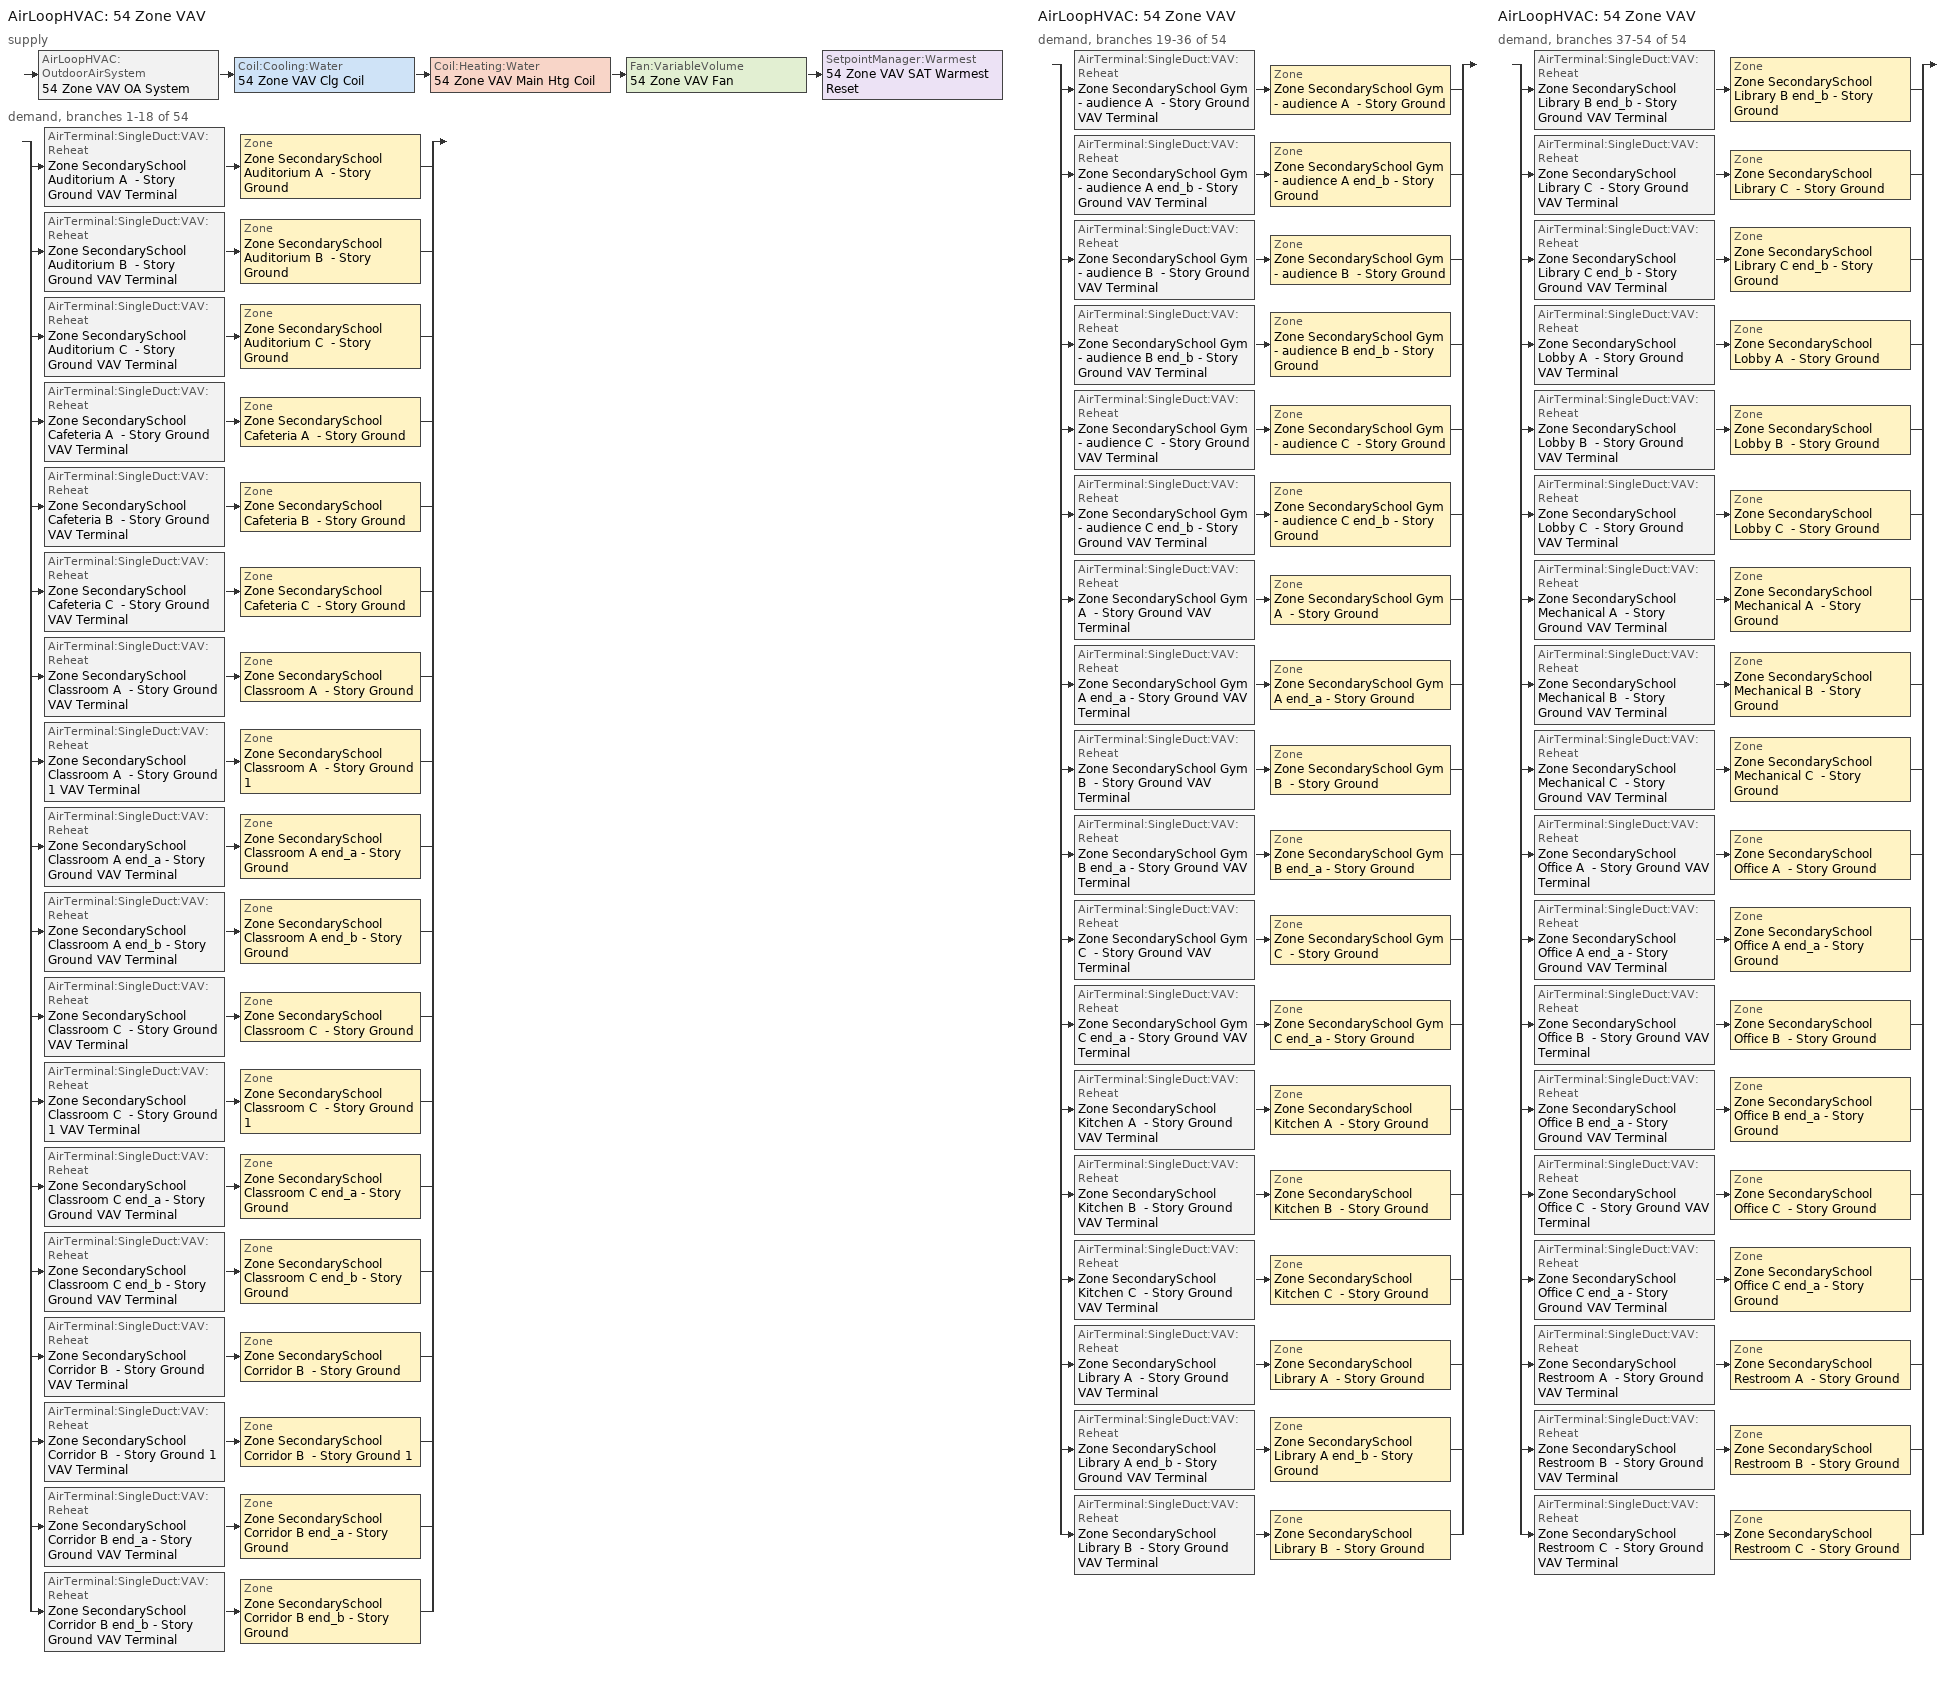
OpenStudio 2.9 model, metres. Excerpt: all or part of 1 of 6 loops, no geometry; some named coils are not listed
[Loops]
AirLoopHVAC '54 Zone VAV'
 supply: AirLoopHVAC:OutdoorAirSystem '54 Zone VAV OA System' > Coil:Cooling:Water '54 Zone VAV Clg Coil' > Coil:Heating:Water '54 Zone VAV Main Htg Coil' > Fan:VariableVolume '54 Zone VAV Fan' > SetpointManager:Warmest '54 Zone VAV SAT Warmest Reset'
 demand, branches 1-18 of 54: split
  | AirTerminal:SingleDuct:VAV:Reheat 'Zone SecondarySchool Auditorium A  - Story Ground VAV Terminal' > Zone 'Zone SecondarySchool Auditorium A  - Story Ground'
  | AirTerminal:SingleDuct:VAV:Reheat 'Zone SecondarySchool Auditorium B  - Story Ground VAV Terminal' > Zone 'Zone SecondarySchool Auditorium B  - Story Ground'
  | AirTerminal:SingleDuct:VAV:Reheat 'Zone SecondarySchool Auditorium C  - Story Ground VAV Terminal' > Zone 'Zone SecondarySchool Auditorium C  - Story Ground'
  | AirTerminal:SingleDuct:VAV:Reheat 'Zone SecondarySchool Cafeteria A  - Story Ground VAV Terminal' > Zone 'Zone SecondarySchool Cafeteria A  - Story Ground'
  | AirTerminal:SingleDuct:VAV:Reheat 'Zone SecondarySchool Cafeteria B  - Story Ground VAV Terminal' > Zone 'Zone SecondarySchool Cafeteria B  - Story Ground'
  | AirTerminal:SingleDuct:VAV:Reheat 'Zone SecondarySchool Cafeteria C  - Story Ground VAV Terminal' > Zone 'Zone SecondarySchool Cafeteria C  - Story Ground'
  | AirTerminal:SingleDuct:VAV:Reheat 'Zone SecondarySchool Classroom A  - Story Ground VAV Terminal' > Zone 'Zone SecondarySchool Classroom A  - Story Ground'
  | AirTerminal:SingleDuct:VAV:Reheat 'Zone SecondarySchool Classroom A  - Story Ground 1 VAV Terminal' > Zone 'Zone SecondarySchool Classroom A  - Story Ground 1'
  | AirTerminal:SingleDuct:VAV:Reheat 'Zone SecondarySchool Classroom A end_a - Story Ground VAV Terminal' > Zone 'Zone SecondarySchool Classroom A end_a - Story Ground'
  | AirTerminal:SingleDuct:VAV:Reheat 'Zone SecondarySchool Classroom A end_b - Story Ground VAV Terminal' > Zone 'Zone SecondarySchool Classroom A end_b - Story Ground'
  | AirTerminal:SingleDuct:VAV:Reheat 'Zone SecondarySchool Classroom C  - Story Ground VAV Terminal' > Zone 'Zone SecondarySchool Classroom C  - Story Ground'
  | AirTerminal:SingleDuct:VAV:Reheat 'Zone SecondarySchool Classroom C  - Story Ground 1 VAV Terminal' > Zone 'Zone SecondarySchool Classroom C  - Story Ground 1'
  | AirTerminal:SingleDuct:VAV:Reheat 'Zone SecondarySchool Classroom C end_a - Story Ground VAV Terminal' > Zone 'Zone SecondarySchool Classroom C end_a - Story Ground'
  | AirTerminal:SingleDuct:VAV:Reheat 'Zone SecondarySchool Classroom C end_b - Story Ground VAV Terminal' > Zone 'Zone SecondarySchool Classroom C end_b - Story Ground'
  | AirTerminal:SingleDuct:VAV:Reheat 'Zone SecondarySchool Corridor B  - Story Ground VAV Terminal' > Zone 'Zone SecondarySchool Corridor B  - Story Ground'
  | AirTerminal:SingleDuct:VAV:Reheat 'Zone SecondarySchool Corridor B  - Story Ground 1 VAV Terminal' > Zone 'Zone SecondarySchool Corridor B  - Story Ground 1'
  | AirTerminal:SingleDuct:VAV:Reheat 'Zone SecondarySchool Corridor B end_a - Story Ground VAV Terminal' > Zone 'Zone SecondarySchool Corridor B end_a - Story Ground'
  | AirTerminal:SingleDuct:VAV:Reheat 'Zone SecondarySchool Corridor B end_b - Story Ground VAV Terminal' > Zone 'Zone SecondarySchool Corridor B end_b - Story Ground'
AirLoopHVAC '54 Zone VAV'
 demand, branches 19-36 of 54: split
  | AirTerminal:SingleDuct:VAV:Reheat 'Zone SecondarySchool Gym - audience A  - Story Ground VAV Terminal' > Zone 'Zone SecondarySchool Gym - audience A  - Story Ground'
  | AirTerminal:SingleDuct:VAV:Reheat 'Zone SecondarySchool Gym - audience A end_b - Story Ground VAV Terminal' > Zone 'Zone SecondarySchool Gym - audience A end_b - Story Ground'
  | AirTerminal:SingleDuct:VAV:Reheat 'Zone SecondarySchool Gym - audience B  - Story Ground VAV Terminal' > Zone 'Zone SecondarySchool Gym - audience B  - Story Ground'
  | AirTerminal:SingleDuct:VAV:Reheat 'Zone SecondarySchool Gym - audience B end_b - Story Ground VAV Terminal' > Zone 'Zone SecondarySchool Gym - audience B end_b - Story Ground'
  | AirTerminal:SingleDuct:VAV:Reheat 'Zone SecondarySchool Gym - audience C  - Story Ground VAV Terminal' > Zone 'Zone SecondarySchool Gym - audience C  - Story Ground'
  | AirTerminal:SingleDuct:VAV:Reheat 'Zone SecondarySchool Gym - audience C end_b - Story Ground VAV Terminal' > Zone 'Zone SecondarySchool Gym - audience C end_b - Story Ground'
  | AirTerminal:SingleDuct:VAV:Reheat 'Zone SecondarySchool Gym A  - Story Ground VAV Terminal' > Zone 'Zone SecondarySchool Gym A  - Story Ground'
  | AirTerminal:SingleDuct:VAV:Reheat 'Zone SecondarySchool Gym A end_a - Story Ground VAV Terminal' > Zone 'Zone SecondarySchool Gym A end_a - Story Ground'
  | AirTerminal:SingleDuct:VAV:Reheat 'Zone SecondarySchool Gym B  - Story Ground VAV Terminal' > Zone 'Zone SecondarySchool Gym B  - Story Ground'
  | AirTerminal:SingleDuct:VAV:Reheat 'Zone SecondarySchool Gym B end_a - Story Ground VAV Terminal' > Zone 'Zone SecondarySchool Gym B end_a - Story Ground'
  | AirTerminal:SingleDuct:VAV:Reheat 'Zone SecondarySchool Gym C  - Story Ground VAV Terminal' > Zone 'Zone SecondarySchool Gym C  - Story Ground'
  | AirTerminal:SingleDuct:VAV:Reheat 'Zone SecondarySchool Gym C end_a - Story Ground VAV Terminal' > Zone 'Zone SecondarySchool Gym C end_a - Story Ground'
  | AirTerminal:SingleDuct:VAV:Reheat 'Zone SecondarySchool Kitchen A  - Story Ground VAV Terminal' > Zone 'Zone SecondarySchool Kitchen A  - Story Ground'
  | AirTerminal:SingleDuct:VAV:Reheat 'Zone SecondarySchool Kitchen B  - Story Ground VAV Terminal' > Zone 'Zone SecondarySchool Kitchen B  - Story Ground'
  | AirTerminal:SingleDuct:VAV:Reheat 'Zone SecondarySchool Kitchen C  - Story Ground VAV Terminal' > Zone 'Zone SecondarySchool Kitchen C  - Story Ground'
  | AirTerminal:SingleDuct:VAV:Reheat 'Zone SecondarySchool Library A  - Story Ground VAV Terminal' > Zone 'Zone SecondarySchool Library A  - Story Ground'
  | AirTerminal:SingleDuct:VAV:Reheat 'Zone SecondarySchool Library A end_b - Story Ground VAV Terminal' > Zone 'Zone SecondarySchool Library A end_b - Story Ground'
  | AirTerminal:SingleDuct:VAV:Reheat 'Zone SecondarySchool Library B  - Story Ground VAV Terminal' > Zone 'Zone SecondarySchool Library B  - Story Ground'
AirLoopHVAC '54 Zone VAV'
 demand, branches 37-54 of 54: split
  | AirTerminal:SingleDuct:VAV:Reheat 'Zone SecondarySchool Library B end_b - Story Ground VAV Terminal' > Zone 'Zone SecondarySchool Library B end_b - Story Ground'
  | AirTerminal:SingleDuct:VAV:Reheat 'Zone SecondarySchool Library C  - Story Ground VAV Terminal' > Zone 'Zone SecondarySchool Library C  - Story Ground'
  | AirTerminal:SingleDuct:VAV:Reheat 'Zone SecondarySchool Library C end_b - Story Ground VAV Terminal' > Zone 'Zone SecondarySchool Library C end_b - Story Ground'
  | AirTerminal:SingleDuct:VAV:Reheat 'Zone SecondarySchool Lobby A  - Story Ground VAV Terminal' > Zone 'Zone SecondarySchool Lobby A  - Story Ground'
  | AirTerminal:SingleDuct:VAV:Reheat 'Zone SecondarySchool Lobby B  - Story Ground VAV Terminal' > Zone 'Zone SecondarySchool Lobby B  - Story Ground'
  | AirTerminal:SingleDuct:VAV:Reheat 'Zone SecondarySchool Lobby C  - Story Ground VAV Terminal' > Zone 'Zone SecondarySchool Lobby C  - Story Ground'
  | AirTerminal:SingleDuct:VAV:Reheat 'Zone SecondarySchool Mechanical A  - Story Ground VAV Terminal' > Zone 'Zone SecondarySchool Mechanical A  - Story Ground'
  | AirTerminal:SingleDuct:VAV:Reheat 'Zone SecondarySchool Mechanical B  - Story Ground VAV Terminal' > Zone 'Zone SecondarySchool Mechanical B  - Story Ground'
  | AirTerminal:SingleDuct:VAV:Reheat 'Zone SecondarySchool Mechanical C  - Story Ground VAV Terminal' > Zone 'Zone SecondarySchool Mechanical C  - Story Ground'
  | AirTerminal:SingleDuct:VAV:Reheat 'Zone SecondarySchool Office A  - Story Ground VAV Terminal' > Zone 'Zone SecondarySchool Office A  - Story Ground'
  | AirTerminal:SingleDuct:VAV:Reheat 'Zone SecondarySchool Office A end_a - Story Ground VAV Terminal' > Zone 'Zone SecondarySchool Office A end_a - Story Ground'
  | AirTerminal:SingleDuct:VAV:Reheat 'Zone SecondarySchool Office B  - Story Ground VAV Terminal' > Zone 'Zone SecondarySchool Office B  - Story Ground'
  | AirTerminal:SingleDuct:VAV:Reheat 'Zone SecondarySchool Office B end_a - Story Ground VAV Terminal' > Zone 'Zone SecondarySchool Office B end_a - Story Ground'
  | AirTerminal:SingleDuct:VAV:Reheat 'Zone SecondarySchool Office C  - Story Ground VAV Terminal' > Zone 'Zone SecondarySchool Office C  - Story Ground'
  | AirTerminal:SingleDuct:VAV:Reheat 'Zone SecondarySchool Office C end_a - Story Ground VAV Terminal' > Zone 'Zone SecondarySchool Office C end_a - Story Ground'
  | AirTerminal:SingleDuct:VAV:Reheat 'Zone SecondarySchool Restroom A  - Story Ground VAV Terminal' > Zone 'Zone SecondarySchool Restroom A  - Story Ground'
  | AirTerminal:SingleDuct:VAV:Reheat 'Zone SecondarySchool Restroom B  - Story Ground VAV Terminal' > Zone 'Zone SecondarySchool Restroom B  - Story Ground'
  | AirTerminal:SingleDuct:VAV:Reheat 'Zone SecondarySchool Restroom C  - Story Ground VAV Terminal' > Zone 'Zone SecondarySchool Restroom C  - Story Ground'
[SizingPeriod:DesignDay] Barometric Pressure {Pa}=101085; Sky Clearness=0; Rain Indicator=0; Snow Indicator=0; Day of Month=21; Daylight Saving Time Indicator=0; Humidity Indicating Type=Wetbulb; Dry-Bulb Temperature Range Modifier Type=DefaultMultipliers
Name | Maximum Dry-Bulb Temperature {C} | Daily Dry-Bulb Temperature Range {deltaC} | Humidity Indicating Conditions at Maximum Dry-Bulb | Wind Speed {m/s} | Wind Direction {deg} | Month | Day Type | Solar Model Indicator | ASHRAE Taub | ASHRAE Taud
Washington National Ann Htg 99% Condns DB 1 | -6.3 | 0 | -6.3 | 5.4 | 330 | 1 | WinterDesignDay | ASHRAEClearSky
Washington National Ann Htg 99.6% Condns DB 1 | -8.2 | 0 | -8.2 | 5.4 | 330 | 1 | WinterDesignDay | ASHRAEClearSky
Washington National Ann Htg Wind 99% Condns WS=>MCDB 1 | 1.3 | 0 | 1.3 | 11 | 330 | 1 | WinterDesignDay | ASHRAEClearSky
Washington National April .4% Condns DB=>MCWB 1 | 30 | 10.1 | 19 | 4.6 | 170 | 4 | SummerDesignDay | ASHRAETau | 0.392 | 2.289
Washington National April .4% Condns WB=>MCDB 1 | 26.7 | 10.1 | 20.8 | 4.6 | 170 | 4 | SummerDesignDay | ASHRAETau | 0.392 | 2.289
Washington National August .4% Condns DB=>MCWB 1 | 36 | 8.7 | 24.7 | 4.6 | 170 | 8 | SummerDesignDay | ASHRAETau | 0.442 | 2.192
Washington National August .4% Condns WB=>MCDB 1 | 32.5 | 8.7 | 26.7 | 4.6 | 170 | 8 | SummerDesignDay | ASHRAETau | 0.442 | 2.192
Washington National December .4% Condns DB=>MCWB 1 | 19.7 | 7.4 | 14.9 | 4.6 | 170 | 12 | SummerDesignDay | ASHRAETau | 0.31 | 2.626
Washington National December .4% Condns WB=>MCDB 1 | 18.3 | 7.4 | 16.6 | 4.6 | 170 | 12 | SummerDesignDay | ASHRAETau | 0.31 | 2.626
Washington National February .4% Condns DB=>MCWB 1 | 20.3 | 8.3 | 13.9 | 4.6 | 170 | 2 | SummerDesignDay | ASHRAETau | 0.337 | 2.454
Washington National February .4% Condns WB=>MCDB 1 | 18.5 | 8.3 | 15.6 | 4.6 | 170 | 2 | SummerDesignDay | ASHRAETau | 0.337 | 2.454
Washington National January .4% Condns DB=>MCWB 1 | 18.8 | 7.6 | 14.1 | 4.6 | 170 | 1 | SummerDesignDay | ASHRAETau | 0.324 | 2.511
Washington National January .4% Condns WB=>MCDB 1 | 17.6 | 7.6 | 15.7 | 4.6 | 170 | 1 | SummerDesignDay | ASHRAETau | 0.324 | 2.511
Washington National July .4% Condns DB=>MCWB 1 | 37 | 9 | 24.7 | 4.6 | 170 | 7 | SummerDesignDay | ASHRAETau | 0.456 | 2.13
Washington National July .4% Condns WB=>MCDB 1 | 32.9 | 9 | 26.9 | 4.6 | 170 | 7 | SummerDesignDay | ASHRAETau | 0.456 | 2.13
Washington National June .4% Condns DB=>MCWB 1 | 35.5 | 9.4 | 24.5 | 4.6 | 170 | 6 | SummerDesignDay | ASHRAETau | 0.463 | 2.071
Washington National June .4% Condns WB=>MCDB 1 | 32 | 9.4 | 26.1 | 4.6 | 170 | 6 | SummerDesignDay | ASHRAETau | 0.463 | 2.071
Washington National March .4% Condns DB=>MCWB 1 | 26.7 | 9.6 | 17.4 | 4.6 | 170 | 3 | SummerDesignDay | ASHRAETau | 0.368 | 2.382
Washington National March .4% Condns WB=>MCDB 1 | 24.5 | 9.6 | 18.1 | 4.6 | 170 | 3 | SummerDesignDay | ASHRAETau | 0.368 | 2.382
Washington National May .4% Condns DB=>MCWB 1 | 32.8 | 9.8 | 22.9 | 4.6 | 170 | 5 | SummerDesignDay | ASHRAETau | 0.411 | 2.203
Washington National May .4% Condns WB=>MCDB 1 | 30.5 | 9.8 | 24.5 | 4.6 | 170 | 5 | SummerDesignDay | ASHRAETau | 0.411 | 2.203
Washington National November .4% Condns DB=>MCWB 1 | 23.5 | 8.5 | 16.8 | 4.6 | 170 | 11 | SummerDesignDay | ASHRAETau | 0.333 | 2.554
Washington National November .4% Condns WB=>MCDB 1 | 21 | 8.5 | 19.1 | 4.6 | 170 | 11 | SummerDesignDay | ASHRAETau | 0.333 | 2.554
Washington National October .4% Condns DB=>MCWB 1 | 29.1 | 9.2 | 21.4 | 4.6 | 170 | 10 | SummerDesignDay | ASHRAETau | 0.354 | 2.474
Washington National October .4% Condns WB=>MCDB 1 | 26.2 | 9.2 | 22.9 | 4.6 | 170 | 10 | SummerDesignDay | ASHRAETau | 0.354 | 2.474
Washington National September .4% Condns DB=>MCWB 1 | 33.6 | 8.7 | 22.6 | 4.6 | 170 | 9 | SummerDesignDay | ASHRAETau | 0.406 | 2.322
Washington National September .4% Condns WB=>MCDB 1 | 29.3 | 8.7 | 25.3 | 4.6 | 170 | 9 | SummerDesignDay | ASHRAETau | 0.406 | 2.322
[Sizing:Zone] Zone Cooling Design Supply Air Temperature Input Method=SupplyAirTemperature; Zone Cooling Design Supply Air Temperature {C}=12.7778; Zone Cooling Design Supply Air Temperature Difference {deltaC}=11.11; Zone Heating Design Supply Air Temperature Input Method=SupplyAirTemperature; Zone Heating Design Supply Air Temperature {C}=40; Zone Heating Design Supply Air Temperature Difference {deltaC}=11.11; Zone Cooling Design Supply Air Humidity Ratio {kg-H2O/kg-air}=0.0085; Zone Heating Design Supply Air Humidity Ratio {kg-H2O/kg-air}=0.008; Cooling Design Air Flow Method=DesignDayWithLimit; Heating Design Air Flow Method=DesignDay; Account for Dedicated Outdoor Air System=No; Dedicated Outdoor Air System Control Strategy=NeutralSupplyAir; Dedicated Outdoor Air Low Setpoint Temperature for Design {C}=autosize; Dedicated Outdoor Air High Setpoint Temperature for Design {C}=autosize
Zone SecondarySchool Classroom A end_a - Story Ground; Zone SecondarySchool Corridor B end_a - Story Ground; Zone SecondarySchool Classroom C end_a - Story Ground; Zone SecondarySchool Classroom A  - Story Ground; Zone SecondarySchool Corridor B  - Story Ground; Zone SecondarySchool Classroom C  - Story Ground; Zone SecondarySchool Classroom A end_b - Story Ground; Zone SecondarySchool Corridor B end_b - Story Ground; Zone SecondarySchool Classroom C end_b - Story Ground; Zone SecondarySchool Office A end_a - Story Ground; Zone SecondarySchool Office B end_a - Story Ground; Zone SecondarySchool Office C end_a - Story Ground; Zone SecondarySchool Office A  - Story Ground; Zone SecondarySchool Office B  - Story Ground; Zone SecondarySchool Office C  - Story Ground; Zone SecondarySchool Classroom A  - Story Ground 1; Zone SecondarySchool Corridor B  - Story Ground 1; Zone SecondarySchool Classroom C  - Story Ground 1; Zone SecondarySchool Kitchen A  - Story Ground; Zone SecondarySchool Kitchen B  - Story Ground; Zone SecondarySchool Kitchen C  - Story Ground; Zone SecondarySchool Lobby A  - Story Ground; Zone SecondarySchool Lobby B  - Story Ground; Zone SecondarySchool Lobby C  - Story Ground; Zone SecondarySchool Restroom A  - Story Ground; Zone SecondarySchool Restroom B  - Story Ground; Zone SecondarySchool Restroom C  - Story Ground; Zone SecondarySchool Cafeteria A  - Story Ground; Zone SecondarySchool Cafeteria B  - Story Ground; Zone SecondarySchool Cafeteria C  - Story Ground; Zone SecondarySchool Mechanical A  - Story Ground; Zone SecondarySchool Mechanical B  - Story Ground; Zone SecondarySchool Mechanical C  - Story Ground; Zone SecondarySchool Library A  - Story Ground; Zone SecondarySchool Library B  - Story Ground; Zone SecondarySchool Library C  - Story Ground; Zone SecondarySchool Library A end_b - Story Ground; Zone SecondarySchool Library B end_b - Story Ground; Zone SecondarySchool Library C end_b - Story Ground; Zone SecondarySchool Gym A end_a - Story Ground; Zone SecondarySchool Gym B end_a - Story Ground; Zone SecondarySchool Gym C end_a - Story Ground; Zone SecondarySchool Gym A  - Story Ground; Zone SecondarySchool Gym B  - Story Ground; Zone SecondarySchool Gym C  - Story Ground; Zone SecondarySchool Auditorium A  - Story Ground; Zone SecondarySchool Auditorium B  - Story Ground; Zone SecondarySchool Auditorium C  - Story Ground; Zone SecondarySchool Gym - audience A  - Story Ground; Zone SecondarySchool Gym - audience B  - Story Ground; Zone SecondarySchool Gym - audience C  - Story Ground; Zone SecondarySchool Gym - audience A end_b - Story Ground; Zone SecondarySchool Gym - audience B end_b - Story Ground; Zone SecondarySchool Gym - audience C end_b - Story Ground
[Zone equipment]
Zone SecondarySchool Classroom A end_a - Story Ground: Zone SecondarySchool Classroom A end_a - Story Ground VAV Terminal
Zone SecondarySchool Corridor B end_a - Story Ground: Zone SecondarySchool Corridor B end_a - Story Ground VAV Terminal
Zone SecondarySchool Classroom C end_a - Story Ground: Zone SecondarySchool Classroom C end_a - Story Ground VAV Terminal
Zone SecondarySchool Classroom A  - Story Ground: Zone SecondarySchool Classroom A  - Story Ground VAV Terminal
Zone SecondarySchool Corridor B  - Story Ground: Zone SecondarySchool Corridor B  - Story Ground VAV Terminal
Zone SecondarySchool Classroom C  - Story Ground: Zone SecondarySchool Classroom C  - Story Ground VAV Terminal
Zone SecondarySchool Classroom A end_b - Story Ground: Zone SecondarySchool Classroom A end_b - Story Ground VAV Terminal
Zone SecondarySchool Corridor B end_b - Story Ground: Zone SecondarySchool Corridor B end_b - Story Ground VAV Terminal
Zone SecondarySchool Classroom C end_b - Story Ground: Zone SecondarySchool Classroom C end_b - Story Ground VAV Terminal
Zone SecondarySchool Office A end_a - Story Ground: Zone SecondarySchool Office A end_a - Story Ground VAV Terminal
Zone SecondarySchool Office B end_a - Story Ground: Zone SecondarySchool Office B end_a - Story Ground VAV Terminal
Zone SecondarySchool Office C end_a - Story Ground: Zone SecondarySchool Office C end_a - Story Ground VAV Terminal
Zone SecondarySchool Office A  - Story Ground: Zone SecondarySchool Office A  - Story Ground VAV Terminal
Zone SecondarySchool Office B  - Story Ground: Zone SecondarySchool Office B  - Story Ground VAV Terminal
Zone SecondarySchool Office C  - Story Ground: Zone SecondarySchool Office C  - Story Ground VAV Terminal
Zone SecondarySchool Classroom A  - Story Ground 1: Zone SecondarySchool Classroom A  - Story Ground 1 VAV Terminal
Zone SecondarySchool Corridor B  - Story Ground 1: Zone SecondarySchool Corridor B  - Story Ground 1 VAV Terminal
Zone SecondarySchool Classroom C  - Story Ground 1: Zone SecondarySchool Classroom C  - Story Ground 1 VAV Terminal
Zone SecondarySchool Kitchen A  - Story Ground: Zone SecondarySchool Kitchen A  - Story Ground Exhaust Fan, Zone SecondarySchool Kitchen A  - Story Ground VAV Terminal
Zone SecondarySchool Kitchen B  - Story Ground: Zone SecondarySchool Kitchen B  - Story Ground Exhaust Fan, Zone SecondarySchool Kitchen B  - Story Ground VAV Terminal
Zone SecondarySchool Kitchen C  - Story Ground: Zone SecondarySchool Kitchen C  - Story Ground Exhaust Fan, Zone SecondarySchool Kitchen C  - Story Ground VAV Terminal
Zone SecondarySchool Lobby A  - Story Ground: Zone SecondarySchool Lobby A  - Story Ground VAV Terminal
Zone SecondarySchool Lobby B  - Story Ground: Zone SecondarySchool Lobby B  - Story Ground VAV Terminal
Zone SecondarySchool Lobby C  - Story Ground: Zone SecondarySchool Lobby C  - Story Ground VAV Terminal
Zone SecondarySchool Restroom A  - Story Ground: Zone SecondarySchool Restroom A  - Story Ground Exhaust Fan, Zone SecondarySchool Restroom A  - Story Ground VAV Terminal
Zone SecondarySchool Restroom B  - Story Ground: Zone SecondarySchool Restroom B  - Story Ground Exhaust Fan, Zone SecondarySchool Restroom B  - Story Ground VAV Terminal
Zone SecondarySchool Restroom C  - Story Ground: Zone SecondarySchool Restroom C  - Story Ground Exhaust Fan, Zone SecondarySchool Restroom C  - Story Ground VAV Terminal
Zone SecondarySchool Cafeteria A  - Story Ground: Zone SecondarySchool Cafeteria A  - Story Ground VAV Terminal
Zone SecondarySchool Cafeteria B  - Story Ground: Zone SecondarySchool Cafeteria B  - Story Ground VAV Terminal
Zone SecondarySchool Cafeteria C  - Story Ground: Zone SecondarySchool Cafeteria C  - Story Ground VAV Terminal
Zone SecondarySchool Mechanical A  - Story Ground: Zone SecondarySchool Mechanical A  - Story Ground VAV Terminal
Zone SecondarySchool Mechanical B  - Story Ground: Zone SecondarySchool Mechanical B  - Story Ground VAV Terminal
Zone SecondarySchool Mechanical C  - Story Ground: Zone SecondarySchool Mechanical C  - Story Ground VAV Terminal
Zone SecondarySchool Library A  - Story Ground: Zone SecondarySchool Library A  - Story Ground VAV Terminal
Zone SecondarySchool Library B  - Story Ground: Zone SecondarySchool Library B  - Story Ground VAV Terminal
Zone SecondarySchool Library C  - Story Ground: Zone SecondarySchool Library C  - Story Ground VAV Terminal
Zone SecondarySchool Library A end_b - Story Ground: Zone SecondarySchool Library A end_b - Story Ground VAV Terminal
Zone SecondarySchool Library B end_b - Story Ground: Zone SecondarySchool Library B end_b - Story Ground VAV Terminal
Zone SecondarySchool Library C end_b - Story Ground: Zone SecondarySchool Library C end_b - Story Ground VAV Terminal
Zone SecondarySchool Gym A end_a - Story Ground: Zone SecondarySchool Gym A end_a - Story Ground VAV Terminal
Zone SecondarySchool Gym B end_a - Story Ground: Zone SecondarySchool Gym B end_a - Story Ground VAV Terminal
Zone SecondarySchool Gym C end_a - Story Ground: Zone SecondarySchool Gym C end_a - Story Ground VAV Terminal
Zone SecondarySchool Gym A  - Story Ground: Zone SecondarySchool Gym A  - Story Ground VAV Terminal
Zone SecondarySchool Gym B  - Story Ground: Zone SecondarySchool Gym B  - Story Ground VAV Terminal
Zone SecondarySchool Gym C  - Story Ground: Zone SecondarySchool Gym C  - Story Ground VAV Terminal
Zone SecondarySchool Auditorium A  - Story Ground: Zone SecondarySchool Auditorium A  - Story Ground VAV Terminal
Zone SecondarySchool Auditorium B  - Story Ground: Zone SecondarySchool Auditorium B  - Story Ground VAV Terminal
Zone SecondarySchool Auditorium C  - Story Ground: Zone SecondarySchool Auditorium C  - Story Ground VAV Terminal
Zone SecondarySchool Gym - audience A  - Story Ground: Zone SecondarySchool Gym - audience A  - Story Ground VAV Terminal
Zone SecondarySchool Gym - audience B  - Story Ground: Zone SecondarySchool Gym - audience B  - Story Ground VAV Terminal
Zone SecondarySchool Gym - audience C  - Story Ground: Zone SecondarySchool Gym - audience C  - Story Ground VAV Terminal
Zone SecondarySchool Gym - audience A end_b - Story Ground: Zone SecondarySchool Gym - audience A end_b - Story Ground VAV Terminal
Zone SecondarySchool Gym - audience B end_b - Story Ground: Zone SecondarySchool Gym - audience B end_b - Story Ground VAV Terminal
Zone SecondarySchool Gym - audience C end_b - Story Ground: Zone SecondarySchool Gym - audience C end_b - Story Ground VAV Terminal
[Fan:ZoneExhaust] Fan Total Efficiency=0.0273754; Pressure Rise {Pa}=124.544; System Availability Manager Coupling Mode=Decoupled
Name | Availability Schedule | Maximum Flow Rate {m3/s} | Flow Fraction Schedule
Zone SecondarySchool Kitchen A  - Story Ground Exhaust Fan; Zone SecondarySchool Kitchen C  - Story Ground Exhaust Fan | SecondarySchool Kitchen Exhaust | 0.0302412 | SecondarySchool Kitchen Exhaust
Zone SecondarySchool Kitchen B  - Story Ground Exhaust Fan | SecondarySchool Kitchen Exhaust | 0.0757923 | SecondarySchool Kitchen Exhaust
Zone SecondarySchool Restroom A  - Story Ground Exhaust Fan; Zone SecondarySchool Restroom C  - Story Ground Exhaust Fan | Always On Discrete | 0.0236353 | Always On Discrete
Zone SecondarySchool Restroom B  - Story Ground Exhaust Fan | Always On Discrete | 0.0592362 | Always On Discrete
[AirLoopHVAC]
54 Zone VAV: Availability Schedule=54 Zone VAV Occ Sch; Design Supply Air Flow Rate {m3/s}=AutoSize
[Sizing:System]
54 Zone VAV: Type of Load to Size On=Sensible; Design Outdoor Air Flow Rate {m3/s}=Autosize; Central Heating Maximum System Air Flow Ratio=0.3; Preheat Design Temperature {C}=7.22222; Preheat Design Humidity Ratio {kg-H2O/kg-Air}=0.008; Precool Design Temperature {C}=12.7778; Precool Design Humidity Ratio {kg-H2O/kg-Air}=0.008; Central Cooling Design Supply Air Temperature {C}=12.7778; Central Heating Design Supply Air Temperature {C}=12.7778; Sizing Option=Coincident; 100% Outdoor Air in Cooling=No; 100% Outdoor Air in Heating=No; Central Cooling Design Supply Air Humidity Ratio {kg-H2O/kg-Air}=0.0085; Central Heating Design Supply Air Humidity Ratio {kg-H2O/kg-Air}=0.008; Cooling Design Air Flow Method=DesignDay; Cooling Design Air Flow Rate {m3/s}=0; Heating Design Air Flow Method=DesignDay; Heating Design Air Flow Rate {m3/s}=0; System Outdoor Air Method=ZoneSum; Zone Maximum Outdoor Air Fraction=1; Cooling Supply Air Flow Rate Per Floor Area {m3/s-m2}=0.00996765; Cooling Fraction of Autosized Cooling Supply Air Flow Rate=1; Cooling Supply Air Flow Rate Per Unit Cooling Capacity {m3/s-W}=3.94755e-05; Heating Supply Air Flow Rate Per Floor Area {m3/s-m2}=0.00996765; Heating Fraction of Autosized Heating Supply Air Flow Rate=1; Heating Fraction of Autosized Cooling Supply Air Flow Rate=1; Heating Supply Air Flow Rate Per Unit Heating Capacity {m3/s-W}=3.15882e-05; Cooling Design Capacity Method=CoolingDesignCapacity; Cooling Design Capacity {W}=autosize; Cooling Design Capacity Per Floor Area {W/m2}=234.7; Fraction of Autosized Cooling Design Capacity=1; Heating Design Capacity Method=HeatingDesignCapacity; Heating Design Capacity {W}=autosize; Heating Design Capacity Per Floor Area {W/m2}=157; Fraction of Autosized Heating Design Capacity=1; Central Cooling Capacity Control Method=OnOff
[Fan:VariableVolume]
54 Zone VAV Fan: Availability Schedule=Always On Discrete; Fan Total Efficiency=0.61425; Pressure Rise {Pa}=1389.92; Maximum Flow Rate {m3/s}=Autosize; Fan Power Minimum Flow Rate Input Method=Fraction; Fan Power Minimum Flow Fraction=0.25; Fan Power Minimum Air Flow Rate {m3/s}=0; Motor Efficiency=0.945; Motor In Airstream Fraction=1; Fan Power Coefficient 1=0.04076; Fan Power Coefficient 2=0.0881; Fan Power Coefficient 3=-0.0729; Fan Power Coefficient 4=0.9437; Fan Power Coefficient 5=0
[Controller:OutdoorAir]
54 Zone VAV OA Controller: Minimum Outdoor Air Flow Rate {m3/s}=autosize; Maximum Outdoor Air Flow Rate {m3/s}=Autosize; Economizer Control Type=NoEconomizer; Economizer Control Action Type=ModulateFlow; Economizer Maximum Limit Dry-Bulb Temperature {C}=28; Economizer Maximum Limit Enthalpy {J/kg}=64000; Lockout Type=NoLockout; Minimum Limit Type=FixedMinimum; Minimum Outdoor Air Schedule=54 Zone VAV Occ Sch; Controller Mechanical Ventilation=54 Zone VAV Vent Controller; High Humidity Control=No; Heat Recovery Bypass Control Type=BypassWhenOAFlowGreaterThanMinimum
[Controller:MechanicalVentilation]
54 Zone VAV Vent Controller: Availability Schedule=Always On Discrete; System Outdoor Air Method=ZoneSum
[AirLoopHVAC:OutdoorAirSystem]
54 Zone VAV OA System: Controller=54 Zone VAV OA Controller
[AirTerminal:SingleDuct:VAV:Reheat] Availability Schedule=Always On Discrete; Maximum Air Flow Rate {m3/s}=AutoSize; Zone Minimum Air Flow Input Method=Constant; Constant Minimum Air Flow Fraction=0.3; Fixed Minimum Air Flow Rate {m3/s}=0; Maximum Hot Water or Steam Flow Rate {m3/s}=AutoSize; Minimum Hot Water or Steam Flow Rate {m3/s}=0; Convergence Tolerance=0.001; Damper Heating Action=ReverseWithLimits; Maximum Flow per Zone Floor Area During Reheat {m3/s-m2}=AutoSize; Maximum Flow Fraction During Reheat=0.5; Maximum Reheat Air Temperature {C}=40; Control For Outdoor Air=No
Name | Reheat Coil
Zone SecondarySchool Auditorium A  - Story Ground VAV Terminal | Zone SecondarySchool Auditorium A  - Story Ground Reheat Coil
Zone SecondarySchool Auditorium B  - Story Ground VAV Terminal | Zone SecondarySchool Auditorium B  - Story Ground Reheat Coil
Zone SecondarySchool Auditorium C  - Story Ground VAV Terminal | Zone SecondarySchool Auditorium C  - Story Ground Reheat Coil
Zone SecondarySchool Cafeteria A  - Story Ground VAV Terminal | Zone SecondarySchool Cafeteria A  - Story Ground Reheat Coil
Zone SecondarySchool Cafeteria B  - Story Ground VAV Terminal | Zone SecondarySchool Cafeteria B  - Story Ground Reheat Coil
Zone SecondarySchool Cafeteria C  - Story Ground VAV Terminal | Zone SecondarySchool Cafeteria C  - Story Ground Reheat Coil
Zone SecondarySchool Classroom A  - Story Ground VAV Terminal | Zone SecondarySchool Classroom A  - Story Ground Reheat Coil
Zone SecondarySchool Classroom A  - Story Ground 1 VAV Terminal | Zone SecondarySchool Classroom A  - Story Ground 1 Reheat Coil
Zone SecondarySchool Classroom A end_a - Story Ground VAV Terminal | Zone SecondarySchool Classroom A end_a - Story Ground Reheat Coil
Zone SecondarySchool Classroom A end_b - Story Ground VAV Terminal | Zone SecondarySchool Classroom A end_b - Story Ground Reheat Coil
Zone SecondarySchool Classroom C  - Story Ground VAV Terminal | Zone SecondarySchool Classroom C  - Story Ground Reheat Coil
Zone SecondarySchool Classroom C  - Story Ground 1 VAV Terminal | Zone SecondarySchool Classroom C  - Story Ground 1 Reheat Coil
Zone SecondarySchool Classroom C end_a - Story Ground VAV Terminal | Zone SecondarySchool Classroom C end_a - Story Ground Reheat Coil
Zone SecondarySchool Classroom C end_b - Story Ground VAV Terminal | Zone SecondarySchool Classroom C end_b - Story Ground Reheat Coil
Zone SecondarySchool Corridor B  - Story Ground VAV Terminal | Zone SecondarySchool Corridor B  - Story Ground Reheat Coil
Zone SecondarySchool Corridor B  - Story Ground 1 VAV Terminal | Zone SecondarySchool Corridor B  - Story Ground 1 Reheat Coil
Zone SecondarySchool Corridor B end_a - Story Ground VAV Terminal | Zone SecondarySchool Corridor B end_a - Story Ground Reheat Coil
Zone SecondarySchool Corridor B end_b - Story Ground VAV Terminal | Zone SecondarySchool Corridor B end_b - Story Ground Reheat Coil
Zone SecondarySchool Gym - audience A  - Story Ground VAV Terminal | Zone SecondarySchool Gym - audience A  - Story Ground Reheat Coil
Zone SecondarySchool Gym - audience A end_b - Story Ground VAV Terminal | Zone SecondarySchool Gym - audience A end_b - Story Ground Reheat Coil
Zone SecondarySchool Gym - audience B  - Story Ground VAV Terminal | Zone SecondarySchool Gym - audience B  - Story Ground Reheat Coil
Zone SecondarySchool Gym - audience B end_b - Story Ground VAV Terminal | Zone SecondarySchool Gym - audience B end_b - Story Ground Reheat Coil
Zone SecondarySchool Gym - audience C  - Story Ground VAV Terminal | Zone SecondarySchool Gym - audience C  - Story Ground Reheat Coil
Zone SecondarySchool Gym - audience C end_b - Story Ground VAV Terminal | Zone SecondarySchool Gym - audience C end_b - Story Ground Reheat Coil
Zone SecondarySchool Gym A  - Story Ground VAV Terminal | Zone SecondarySchool Gym A  - Story Ground Reheat Coil
Zone SecondarySchool Gym A end_a - Story Ground VAV Terminal | Zone SecondarySchool Gym A end_a - Story Ground Reheat Coil
Zone SecondarySchool Gym B  - Story Ground VAV Terminal | Zone SecondarySchool Gym B  - Story Ground Reheat Coil
Zone SecondarySchool Gym B end_a - Story Ground VAV Terminal | Zone SecondarySchool Gym B end_a - Story Ground Reheat Coil
Zone SecondarySchool Gym C  - Story Ground VAV Terminal | Zone SecondarySchool Gym C  - Story Ground Reheat Coil
Zone SecondarySchool Gym C end_a - Story Ground VAV Terminal | Zone SecondarySchool Gym C end_a - Story Ground Reheat Coil
Zone SecondarySchool Kitchen A  - Story Ground VAV Terminal | Zone SecondarySchool Kitchen A  - Story Ground Reheat Coil
Zone SecondarySchool Kitchen B  - Story Ground VAV Terminal | Zone SecondarySchool Kitchen B  - Story Ground Reheat Coil
Zone SecondarySchool Kitchen C  - Story Ground VAV Terminal | Zone SecondarySchool Kitchen C  - Story Ground Reheat Coil
Zone SecondarySchool Library A  - Story Ground VAV Terminal | Zone SecondarySchool Library A  - Story Ground Reheat Coil
Zone SecondarySchool Library A end_b - Story Ground VAV Terminal | Zone SecondarySchool Library A end_b - Story Ground Reheat Coil
Zone SecondarySchool Library B  - Story Ground VAV Terminal | Zone SecondarySchool Library B  - Story Ground Reheat Coil
Zone SecondarySchool Library B end_b - Story Ground VAV Terminal | Zone SecondarySchool Library B end_b - Story Ground Reheat Coil
Zone SecondarySchool Library C  - Story Ground VAV Terminal | Zone SecondarySchool Library C  - Story Ground Reheat Coil
Zone SecondarySchool Library C end_b - Story Ground VAV Terminal | Zone SecondarySchool Library C end_b - Story Ground Reheat Coil
Zone SecondarySchool Lobby A  - Story Ground VAV Terminal | Zone SecondarySchool Lobby A  - Story Ground Reheat Coil
Zone SecondarySchool Lobby B  - Story Ground VAV Terminal | Zone SecondarySchool Lobby B  - Story Ground Reheat Coil
Zone SecondarySchool Lobby C  - Story Ground VAV Terminal | Zone SecondarySchool Lobby C  - Story Ground Reheat Coil
Zone SecondarySchool Mechanical A  - Story Ground VAV Terminal | Zone SecondarySchool Mechanical A  - Story Ground Reheat Coil
Zone SecondarySchool Mechanical B  - Story Ground VAV Terminal | Zone SecondarySchool Mechanical B  - Story Ground Reheat Coil
Zone SecondarySchool Mechanical C  - Story Ground VAV Terminal | Zone SecondarySchool Mechanical C  - Story Ground Reheat Coil
Zone SecondarySchool Office A  - Story Ground VAV Terminal | Zone SecondarySchool Office A  - Story Ground Reheat Coil
Zone SecondarySchool Office A end_a - Story Ground VAV Terminal | Zone SecondarySchool Office A end_a - Story Ground Reheat Coil
Zone SecondarySchool Office B  - Story Ground VAV Terminal | Zone SecondarySchool Office B  - Story Ground Reheat Coil
Zone SecondarySchool Office B end_a - Story Ground VAV Terminal | Zone SecondarySchool Office B end_a - Story Ground Reheat Coil
Zone SecondarySchool Office C  - Story Ground VAV Terminal | Zone SecondarySchool Office C  - Story Ground Reheat Coil
Zone SecondarySchool Office C end_a - Story Ground VAV Terminal | Zone SecondarySchool Office C end_a - Story Ground Reheat Coil
Zone SecondarySchool Restroom A  - Story Ground VAV Terminal | Zone SecondarySchool Restroom A  - Story Ground Reheat Coil
Zone SecondarySchool Restroom B  - Story Ground VAV Terminal | Zone SecondarySchool Restroom B  - Story Ground Reheat Coil
Zone SecondarySchool Restroom C  - Story Ground VAV Terminal | Zone SecondarySchool Restroom C  - Story Ground Reheat Coil
[SetpointManager:Warmest]
54 Zone VAV SAT Warmest Reset: Control Variable=Temperature; Minimum Setpoint Temperature {C}=12.7778; Maximum Setpoint Temperature {C}=15.5556; Strategy=MaximumTemperature; Setpoint Node or NodeList=54 Zone VAV Supply Outlet Node
[Schedule:Ruleset]
Name | Default Day Schedule | Winter Design Day Schedule | Summer Design Day Schedule
SecondarySchool Kitchen Exhaust | SecondarySchool Kitchen Exhaust Default | SecondarySchool Kitchen Exhaust Winter Design Day
54 Zone VAV Occ Sch | 54 Zone VAV Occ Sch Default | 54 Zone VAV Occ Sch Winter Design Day | 54 Zone VAV Occ Sch Summer Design Day
[Schedule:Day]
SecondarySchool Kitchen Exhaust Default: Yes, 4, 45, 0, 15, 45, 1, 24, 0, 0
SecondarySchool Kitchen Exhaust Winter Design Day; 54 Zone VAV Occ Sch Saturday; 54 Zone VAV Occ Sch Sunday: 24, 0, 0
SecondarySchool Kitchen Exhaust WntrDsn|Wknd Day; autogen Schedule Rule 42 1_day_sch; autogen Schedule Rule 42 2_day_sch: Yes, 24, 0, 0
54 Zone VAV Occ Sch Default; 54 Zone VAV Occ Sch Monday 2; 54 Zone VAV Occ Sch Tuesday; 54 Zone VAV Occ Sch Tuesday 2; 54 Zone VAV Occ Sch Wednesday; 54 Zone VAV Occ Sch Wednesday 2; 54 Zone VAV Occ Sch Thursday; 54 Zone VAV Occ Sch Thursday 2; 54 Zone VAV Occ Sch Friday; 54 Zone VAV Occ Sch Friday 2: 5, 45, 0, 16, 0, 1, 24, 0, 0
54 Zone VAV Occ Sch Winter Design Day; 54 Zone VAV Occ Sch Summer Design Day: 24, 0, 1
54 Zone VAV Occ Sch Monday 1; 54 Zone VAV Occ Sch Tuesday 1; 54 Zone VAV Occ Sch Wednesday 1; 54 Zone VAV Occ Sch Thursday 1; 54 Zone VAV Occ Sch Friday 1: 11, 15, 0, 15, 45, 1, 24, 0, 0
[Schedule:Rule]
Schedule Rule 42: Schedule Ruleset=SecondarySchool Kitchen Exhaust; Rule Order=0; Day Schedule=SecondarySchool Kitchen Exhaust WntrDsn|Wknd Day; Apply Sunday=Yes; Apply Saturday=Yes; Date Specification Type=DateRange; Start Month=1; Start Day=1; End Month=12; End Day=31
autogen Schedule Rule 42 1: Schedule Ruleset=SecondarySchool Kitchen Exhaust; Rule Order=1; Day Schedule=autogen Schedule Rule 42 1_day_sch; Apply Sunday=Yes; Apply Saturday=Yes; Date Specification Type=SpecificDates; Apply Monday=Yes; Apply Tuesday=Yes; Apply Wednesday=Yes; Apply Thursday=Yes; Apply Friday=Yes; Specific Month 1=12; Specific Day 1=31
autogen Schedule Rule 42 2: Schedule Ruleset=SecondarySchool Kitchen Exhaust; Rule Order=2; Day Schedule=autogen Schedule Rule 42 2_day_sch; Apply Sunday=Yes; Apply Saturday=Yes; Date Specification Type=SpecificDates; Apply Monday=Yes; Apply Tuesday=Yes; Apply Wednesday=Yes; Apply Thursday=Yes; Apply Friday=Yes; Specific Month 1=1; Specific Day 1=3; Specific Month 2=1; Specific Day 2=10; Specific Month 3=1; Specific Day 3=17; Specific Month 4=1; Specific Day 4=24; Specific Month 5=1; Specific Day 5=31; Specific Month 6=2; Specific Day 6=7; Specific Month 7=2; Specific Day 7=14; Specific Month 8=2; Specific Day 8=21; Specific Month 9=2; Specific Day 9=28; Specific Month 10=3; Specific Day 10=6; Specific Month 11=3; Specific Day 11=13; Specific Month 12=3; Specific Day 12=20; Specific Month 13=3; Specific Day 13=27; Specific Month 14=4; Specific Day 14=3; Specific Month 15=4; Specific Day 15=10; Specific Month 16=4; Specific Day 16=17; Specific Month 17=4; Specific Day 17=24; Specific Month 18=5; Specific Day 18=1; Specific Month 19=5; Specific Day 19=8; Specific Month 20=5; Specific Day 20=15; Specific Month 21=5; Specific Day 21=22; Specific Month 22=5; Specific Day 22=29; Specific Month 23=6; Specific Day 23=5; Specific Month 24=6; Specific Day 24=12; Specific Month 25=6; Specific Day 25=19; Specific Month 26=6; Specific Day 26=26; Specific Month 27=7; Specific Day 27=3; Specific Month 28=7; Specific Day 28=10; Specific Month 29=7; Specific Day 29=17; Specific Month 30=7; Specific Day 30=24; Specific Month 31=7; Specific Day 31=31; Specific Month 32=8; Specific Day 32=7; Specific Month 33=8; Specific Day 33=14; Specific Month 34=8; Specific Day 34=21; Specific Month 35=8; Specific Day 35=28; Specific Month 36=9; Specific Day 36=4; Specific Month 37=9; Specific Day 37=11; Specific Month 38=9; Specific Day 38=18; Specific Month 39=9; Specific Day 39=25; Specific Month 40=10; Specific Day 40=2; Specific Month 41=10; Specific Day 41=9; Specific Month 42=10; Specific Day 42=16; Specific Month 43=10; Specific Day 43=23; Specific Month 44=10; Specific Day 44=30; Specific Month 45=11; Specific Day 45=6; Specific Month 46=11; Specific Day 46=13; Specific Month 47=11; Specific Day 47=20; Specific Month 48=11; Specific Day 48=27; Specific Month 49=12; Specific Day 49=4; Specific Month 50=12; Specific Day 50=11; Specific Month 51=12; Specific Day 51=18; Specific Month 52=12; Specific Day 52=25
54 Zone VAV Occ Sch Monday Rule 1: Schedule Ruleset=54 Zone VAV Occ Sch; Rule Order=15; Day Schedule=54 Zone VAV Occ Sch Monday 1; Date Specification Type=DateRange; Start Month=6; Start Day=28; End Month=8; End Day=29; Apply Monday=Yes
54 Zone VAV Occ Sch Monday Rule 2: Schedule Ruleset=54 Zone VAV Occ Sch; Rule Order=14; Day Schedule=54 Zone VAV Occ Sch Monday 2; Date Specification Type=DateRange; Start Month=8; Start Day=30; End Month=12; End Day=31; Apply Monday=Yes
54 Zone VAV Occ Sch Tuesday Rule: Schedule Ruleset=54 Zone VAV Occ Sch; Rule Order=13; Day Schedule=54 Zone VAV Occ Sch Tuesday; Date Specification Type=DateRange; Start Month=1; Start Day=1; End Month=6; End Day=28; Apply Tuesday=Yes
54 Zone VAV Occ Sch Tuesday Rule 1: Schedule Ruleset=54 Zone VAV Occ Sch; Rule Order=12; Day Schedule=54 Zone VAV Occ Sch Tuesday 1; Date Specification Type=DateRange; Start Month=6; Start Day=29; End Month=8; End Day=30; Apply Tuesday=Yes
54 Zone VAV Occ Sch Tuesday Rule 2: Schedule Ruleset=54 Zone VAV Occ Sch; Rule Order=11; Day Schedule=54 Zone VAV Occ Sch Tuesday 2; Date Specification Type=DateRange; Start Month=8; Start Day=31; End Month=12; End Day=31; Apply Tuesday=Yes
54 Zone VAV Occ Sch Wednesday Rule: Schedule Ruleset=54 Zone VAV Occ Sch; Rule Order=10; Day Schedule=54 Zone VAV Occ Sch Wednesday; Date Specification Type=DateRange; Start Month=1; Start Day=1; End Month=6; End Day=29; Apply Wednesday=Yes
54 Zone VAV Occ Sch Wednesday Rule 1: Schedule Ruleset=54 Zone VAV Occ Sch; Rule Order=9; Day Schedule=54 Zone VAV Occ Sch Wednesday 1; Date Specification Type=DateRange; Start Month=6; Start Day=30; End Month=8; End Day=31; Apply Wednesday=Yes
54 Zone VAV Occ Sch Wednesday Rule 2: Schedule Ruleset=54 Zone VAV Occ Sch; Rule Order=8; Day Schedule=54 Zone VAV Occ Sch Wednesday 2; Date Specification Type=DateRange; Start Month=9; Start Day=1; End Month=12; End Day=31; Apply Wednesday=Yes
54 Zone VAV Occ Sch Thursday Rule: Schedule Ruleset=54 Zone VAV Occ Sch; Rule Order=7; Day Schedule=54 Zone VAV Occ Sch Thursday; Date Specification Type=DateRange; Start Month=1; Start Day=1; End Month=6; End Day=30; Apply Thursday=Yes
54 Zone VAV Occ Sch Thursday Rule 1: Schedule Ruleset=54 Zone VAV Occ Sch; Rule Order=6; Day Schedule=54 Zone VAV Occ Sch Thursday 1; Date Specification Type=DateRange; Start Month=7; Start Day=1; End Month=9; End Day=1; Apply Thursday=Yes
54 Zone VAV Occ Sch Thursday Rule 2: Schedule Ruleset=54 Zone VAV Occ Sch; Rule Order=5; Day Schedule=54 Zone VAV Occ Sch Thursday 2; Date Specification Type=DateRange; Start Month=9; Start Day=2; End Month=12; End Day=31; Apply Thursday=Yes
54 Zone VAV Occ Sch Friday Rule: Schedule Ruleset=54 Zone VAV Occ Sch; Rule Order=4; Day Schedule=54 Zone VAV Occ Sch Friday; Date Specification Type=DateRange; Start Month=1; Start Day=1; End Month=6; End Day=24; Apply Friday=Yes
54 Zone VAV Occ Sch Friday Rule 1: Schedule Ruleset=54 Zone VAV Occ Sch; Rule Order=3; Day Schedule=54 Zone VAV Occ Sch Friday 1; Date Specification Type=DateRange; Start Month=6; Start Day=25; End Month=8; End Day=26; Apply Friday=Yes
54 Zone VAV Occ Sch Friday Rule 2: Schedule Ruleset=54 Zone VAV Occ Sch; Rule Order=2; Day Schedule=54 Zone VAV Occ Sch Friday 2; Date Specification Type=DateRange; Start Month=8; Start Day=27; End Month=12; End Day=31; Apply Friday=Yes
54 Zone VAV Occ Sch Saturday Rule: Schedule Ruleset=54 Zone VAV Occ Sch; Rule Order=1; Day Schedule=54 Zone VAV Occ Sch Saturday; Apply Saturday=Yes; Date Specification Type=DateRange; Start Month=1; Start Day=1; End Month=12; End Day=24
54 Zone VAV Occ Sch Sunday Rule: Schedule Ruleset=54 Zone VAV Occ Sch; Rule Order=0; Day Schedule=54 Zone VAV Occ Sch Sunday; Apply Sunday=Yes; Date Specification Type=DateRange; Start Month=1; Start Day=1; End Month=12; End Day=31
[Schedule:Constant]
Always On Discrete: Value=1
